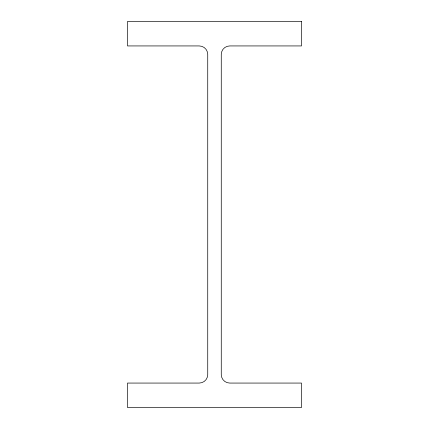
<?xml version="1.0" encoding="UTF-8"?>
<svg xmlns="http://www.w3.org/2000/svg" width="429" height="429" viewBox="0 0 429 429"><rect width="100%" height="100%" fill="white"/><g stroke="black" fill="none" stroke-linecap="round" stroke-linejoin="round"><path stroke-width="0.64" d="M301.496 21.45L127.504 21.45L127.504 45.935L199.249 45.935A8.483 8.483 0 0 1 207.733 54.424L207.733 374.576A8.483 8.483 0 0 1 199.249 383.065L127.504 383.065L127.504 407.55L301.496 407.55L301.496 383.065L229.751 383.065A8.483 8.483 0 0 1 221.267 374.576L221.267 54.424A8.483 8.483 0 0 1 229.751 45.935L301.496 45.935L301.496 21.45"/></g></svg>
